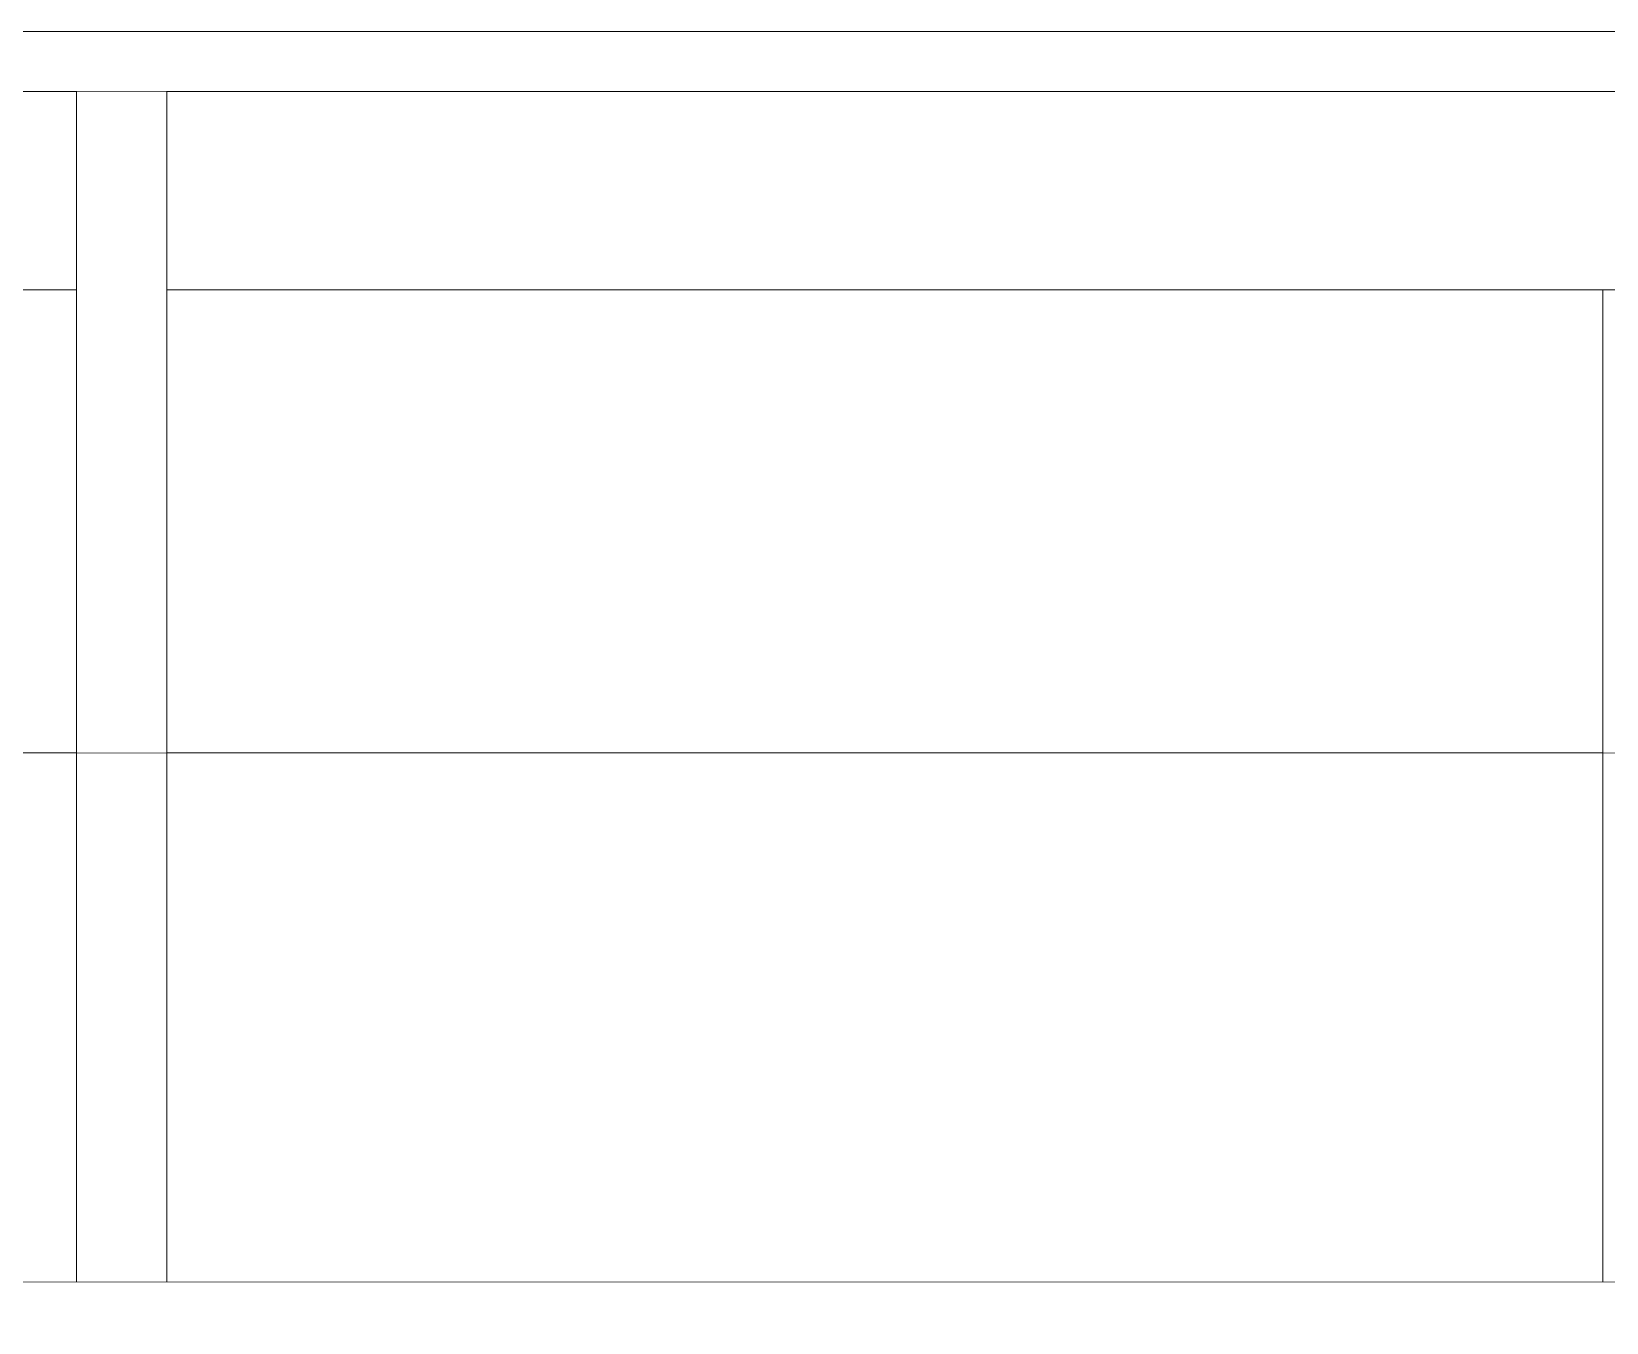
# Model space of a CAD drawing. Header units: millimetres. Extents: x -2171 to 1563, y -1758 to -1505.
# Drawn here: x -167.31 to -164.69, y -1730.052 to -1727.904 of the extents above; entities that cross this region are included whole.
import ezdxf

# ---------------------------------------------------------------- set-up
doc = ezdxf.new("R2010")
doc.units = ezdxf.units.MM
doc.linetypes.add('Wipeout_Contour', pattern=[1000, 0, -1000])
doc.layers.add('Interior - Stair & Railing', color=7, linetype='Continuous')
doc.layers.add('Structural - Bearing', color=7, linetype='Continuous')
doc.layers.add('Interior - Stair & Railing_Pen_No__11', color=7, linetype='Continuous', lineweight=13, true_color=0x464646)
doc.layers.add('Structural - Bearing_Pen_No__87', color=7, linetype='Continuous', lineweight=9, true_color=0x6a6a6a)
doc.layers.add('Structural - Bearing_Pen_No__1', color=7, linetype='Continuous', lineweight=13)
doc.layers.add('Structural - Bearing_Pen_No__88', color=7, linetype='Continuous', lineweight=13)

# ---------------------------------------------------------------- blocks, each defined once
blk = doc.blocks.new('Section Element_243_1')
at = {"color": 254, "linetype": 'Wipeout_Contour', "lineweight": 0, "ltscale": 115962.995937}
blk.add_wipeout([(-21258.8, 24520), (-21258.8, 23720), (-9238, 23720), (-9238, 24520)], dxfattribs=at).dxf.layer = 'Structural - Bearing'
at = {"layer": 'Structural - Bearing_Pen_No__87', "color": 251, "linetype": 'Continuous', "lineweight": 9, "true_color": 0x6a6a6a}
blk.add_line((-9238, 24520), (-21258.8, 24520), dxfattribs=at)
blk = doc.blocks.new('Section Element_376_1')
at = {"color": 254, "linetype": 'Wipeout_Contour', "lineweight": 0, "ltscale": 120240.181846}
blk.add_wipeout([(-16849.4, 25400), (-13950, 25400), (-13950, 26170), (-16849.4, 26170)], dxfattribs=at).dxf.layer = 'Structural - Bearing'
at = {"color": 254, "linetype": 'Wipeout_Contour', "lineweight": 0, "ltscale": 114887.157315}
blk.add_wipeout([(-11410.6, 26170), (-13800, 26170), (-13800, 25400), (-11410.6, 25400)], dxfattribs=at).dxf.layer = 'Structural - Bearing'
at = {"layer": 'Structural - Bearing_Pen_No__87', "color": 251, "linetype": 'Continuous', "lineweight": 9, "true_color": 0x6a6a6a}
for p, q in [((-13950, 26170), (-16849.4, 26170)), ((-11410.6, 26170), (-13800, 26170))]:
    blk.add_line(p, q, dxfattribs=at)
blk = doc.blocks.new('Section Element_378_1')
at = {"color": 254, "linetype": 'Wipeout_Contour', "lineweight": 0, "ltscale": 119349.026722}
blk.add_wipeout([(-21258.8, 25400), (-21258.8, 24520), (-9994, 24520), (-9994, 25400)], dxfattribs=at).dxf.layer = 'Interior - Stair & Railing'
at = {"layer": 'Interior - Stair & Railing_Pen_No__11', "color": 49, "linetype": 'Continuous', "lineweight": 13, "true_color": 0x464646}
blk.add_line((-9994, 25400), (-21258.8, 25400), dxfattribs=at)
blk = doc.blocks.new('Section Element_380_1')
at = {"color": 254, "linetype": 'Wipeout_Contour', "lineweight": 0, "ltscale": 119858.63492}
blk.add_wipeout([(-16999.4, 26500), (-10092, 26500), (-10092, 26600), (-16999.4, 26600)], dxfattribs=at).dxf.layer = 'Structural - Bearing'
at = {"layer": 'Structural - Bearing_Pen_No__1', "color": 7, "linetype": 'Continuous', "lineweight": 13}
for p, q in [((-16999.4, 26600), (-10092, 26600)), ((-16849.4, 26500), (-10092, 26500))]:
    blk.add_line(p, q, dxfattribs=at)
blk = doc.blocks.new('Section Element_383_1')
at = {"color": 254, "linetype": 'Wipeout_Contour', "lineweight": 0, "ltscale": 117710.808753}
blk.add_wipeout([(-13800, 26500), (-13950, 26500), (-13950, 25400), (-13800, 25400)], dxfattribs=at).dxf.layer = 'Structural - Bearing'
at = {"layer": 'Structural - Bearing_Pen_No__88', "color": 7, "linetype": 'Continuous', "lineweight": 13}
for p, q in [((-13950, 24520), (-13950, 26500)), ((-13800, 24520), (-13800, 26500))]:
    blk.add_line(p, q, dxfattribs=at)
blk = doc.blocks.new('Section Element_384_1')
at = {"color": 254, "linetype": 'Wipeout_Contour', "lineweight": 0, "ltscale": 118926.775775}
blk.add_wipeout([(-13800, 26500), (-13800, 26170), (-13799.7, 26170), (-13799.7, 26500)], dxfattribs=at).dxf.layer = 'Structural - Bearing'
at = {"layer": 'Structural - Bearing_Pen_No__88', "color": 7, "linetype": 'Continuous', "lineweight": 13}
blk.add_line((-13799.7, 26170), (-13799.7, 26500), dxfattribs=at)
blk = doc.blocks.new('Section Element_400_1')
at = {"color": 254, "linetype": 'Wipeout_Contour', "lineweight": 0, "ltscale": 331733.701715}
blk.add_wipeout([(-11410.6, 26170), (-11410.6, 25400), (-10367, 25400), (-10367, 25424.6), (-10365.3, 25437.2), (-10360.2, 25449.5), (-10352.1, 25460.1), (-10341.5, 25468.2), (-10329.2, 25473.3), (-10316.6, 25475), (-10242, 25475), (-10242, 26170)], dxfattribs=at).dxf.layer = 'Structural - Bearing'
at = {"layer": 'Structural - Bearing_Pen_No__87', "color": 251, "linetype": 'Continuous', "lineweight": 9, "true_color": 0x6a6a6a}
for p, q in [((-10242, 26170), (-11410.6, 26170)), ((-11410.6, 26170), (-11410.6, 24520))]:
    blk.add_line(p, q, dxfattribs=at)
at = {"color": 254, "linetype": 'Wipeout_Contour', "lineweight": 0, "ltscale": 274499.224435}
blk.add_wipeout([(-10347.8, 25432.5), (-10349, 25423.4), (-10349, 25400), (-10242, 25400), (-10242, 25457), (-10315.4, 25457), (-10324.5, 25455.8), (-10332.5, 25452.5), (-10339.3, 25447.3), (-10344.5, 25440.5)], dxfattribs=at).dxf.layer = 'Structural - Bearing'

msp = doc.modelspace()

# ---------------------------------------------------------------- block references
at = {"layer": 'Structural - Bearing', "lineweight": 0, "xscale": 0.001, "yscale": 0.001, "zscale": 0.001}
for name in ['Section Element_380_1', 'Section Element_376_1', 'Section Element_243_1']:
    msp.add_blockref(name, (-153.2853, -1754.5041), dxfattribs=at)

# ---------------------------------------------------------------- next in the draw order: block references
at = {"layer": 'Interior - Stair & Railing', "lineweight": 0, "xscale": 0.001, "yscale": 0.001, "zscale": 0.001}
msp.add_blockref('Section Element_378_1', (-153.2853, -1754.5041), dxfattribs=at)

# ---------------------------------------------------------------- next in the draw order: block references
at = {"layer": 'Structural - Bearing', "lineweight": 0, "xscale": 0.001, "yscale": 0.001, "zscale": 0.001}
for name in ['Section Element_383_1', 'Section Element_400_1']:
    msp.add_blockref(name, (-153.2853, -1754.5041), dxfattribs=at)

# ---------------------------------------------------------------- next in the draw order: block references
msp.add_blockref('Section Element_384_1', (-153.2853, -1754.5041), dxfattribs=at)

doc.saveas('drawing.dxf')
